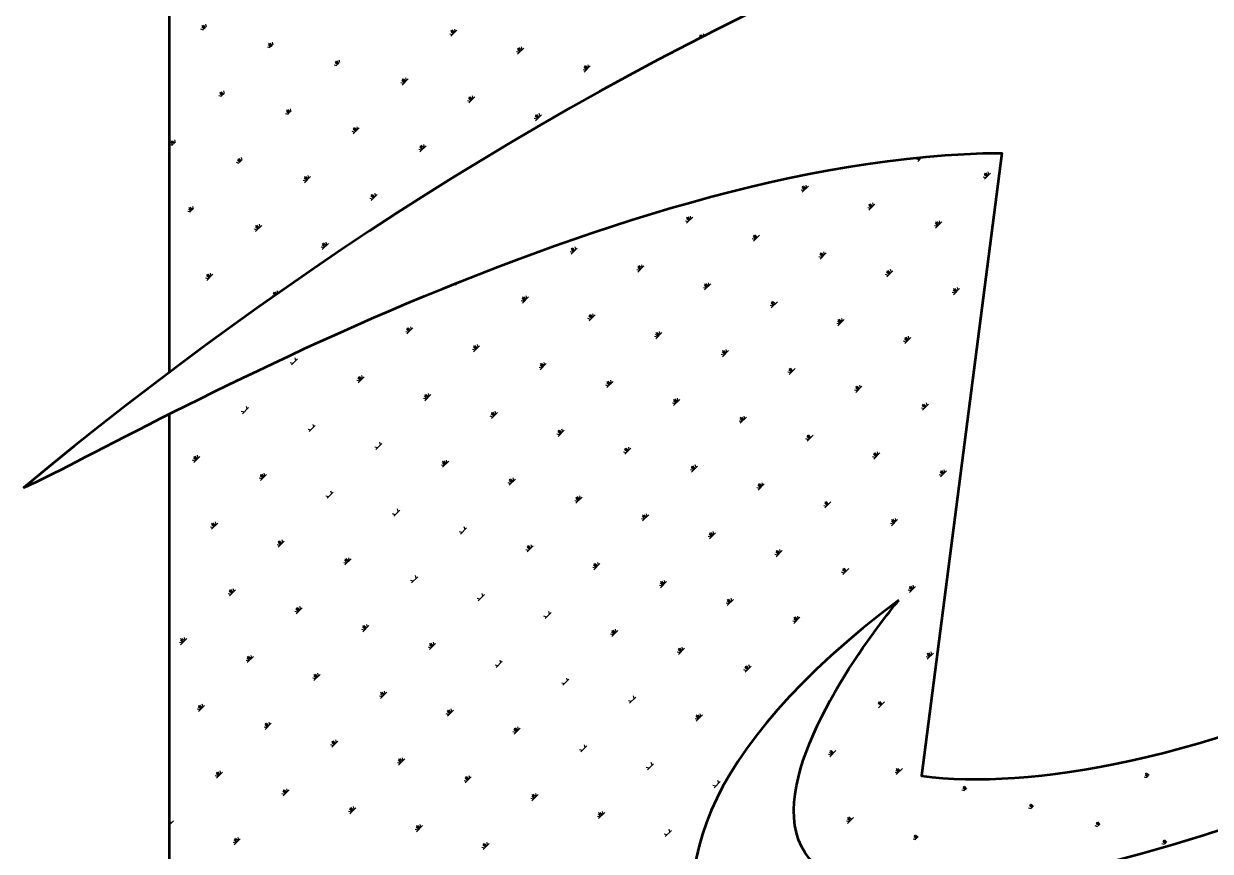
# Model space of a CAD drawing. Extents: x 962303 to 1579583, y -174742 to 224716.
# Drawn here: x 1416437 to 1418043, y -52922 to -51801 of the extents above; entities that cross this region are included whole.
import ezdxf

# ---------------------------------------------------------------- set-up
doc = ezdxf.new("R2010")
doc.units = 0
doc.header["$LTSCALE"] = 1000
doc.header["$MEASUREMENT"] = 0
doc.layers.add('PUB_TITLE', color=4, linetype='Continuous')

msp = doc.modelspace()

# ---------------------------------------------------------------- linework, layer by layer
at = {"layer": 'PUB_TITLE', "color": 4}
for p, q in [((1416679.9, -51809.9), (1416676.3, -51808.9)), ((1416680.9, -51808.8), (1416677.6, -51805.5)), ((1416682, -51807.8), (1416677.8, -51803.7)), ((1416683, -51806.8), (1416679.7, -51803.4)), ((1416684, -51805.7), (1416683.1, -51802.1)), ((1417017.8, -51815.3), (1417014.5, -51812)), ((1417018.9, -51814.3), (1417014.7, -51810.1)), ((1417014.7, -51818.4), (1417023, -51810.1)), ((1417019.9, -51813.2), (1417016.6, -51809.9)), ((1417020.9, -51812.2), (1417020, -51808.6)), ((1416772.2, -51832), (1416768.1, -51827.8)), ((1416773.3, -51830.9), (1416770, -51827.6)), ((1416774.3, -51829.9), (1416773.3, -51826.3)), ((1417016.8, -51816.3), (1417013.2, -51815.4)), ((1417353.1, -51820.1), (1417351.4, -51818.5)), ((1417354.5, -51819.4), (1417351.6, -51816.6)), ((1417355.8, -51818.7), (1417353.5, -51816.4)), ((1417357.6, -51817.8), (1417356.9, -51815.1)), ((1417359.8, -51816.7), (1417359.9, -51816.6)), ((1416770.2, -51834), (1416766.6, -51833.1)), ((1416771.2, -51833), (1416767.9, -51829.7)), ((1417107.1, -51840.5), (1417103.5, -51839.6)), ((1417108.1, -51839.5), (1417104.8, -51836.2)), ((1417109.1, -51838.5), (1417105, -51834.3)), ((1417105, -51842.6), (1417113.3, -51834.3)), ((1417110.2, -51837.4), (1417106.9, -51834.1)), ((1417111.2, -51836.4), (1417110.2, -51832.8)), ((1416860.4, -51858.2), (1416856.8, -51857.3)), ((1416861.5, -51857.2), (1416858.2, -51853.9)), ((1416862.5, -51856.2), (1416858.4, -51852)), ((1416863.5, -51855.1), (1416860.2, -51851.8)), ((1416864.6, -51854.1), (1416863.6, -51850.5)), ((1417198.4, -51863.7), (1417195.1, -51860.4)), ((1417199.4, -51862.6), (1417195.3, -51858.5)), ((1417195.3, -51866.8), (1417203.5, -51858.5)), ((1417200.5, -51861.6), (1417197.1, -51858.3)), ((1417201.5, -51860.6), (1417200.5, -51857)), ((1416952.8, -51880.4), (1416948.7, -51876.2)), ((1416948.7, -51884.5), (1416956.9, -51876.2)), ((1416953.8, -51879.3), (1416950.5, -51876)), ((1416954.9, -51878.3), (1416953.9, -51874.7)), ((1417197.4, -51864.7), (1417193.7, -51863.7)), ((1416708.2, -51896), (1416707.3, -51892.4)), ((1416950.7, -51882.4), (1416947.1, -51881.4)), ((1416951.8, -51881.4), (1416948.4, -51878.1)), ((1416704.1, -51900.1), (1416700.5, -51899.2)), ((1416705.1, -51899.1), (1416701.8, -51895.8)), ((1416706.2, -51898.1), (1416702, -51893.9)), ((1416707.2, -51897), (1416703.9, -51893.7)), ((1417041, -51906.6), (1417037.4, -51905.6)), ((1417042, -51905.6), (1417038.7, -51902.3)), ((1417043.1, -51904.5), (1417038.9, -51900.4)), ((1417038.9, -51908.7), (1417047.2, -51900.4)), ((1417044.1, -51903.5), (1417040.8, -51900.2)), ((1417045.1, -51902.5), (1417044.2, -51898.9)), ((1416794.4, -51924.3), (1416790.8, -51923.3)), ((1416795.4, -51923.3), (1416792.1, -51920)), ((1416796.4, -51922.2), (1416792.3, -51918.1)), ((1416797.5, -51921.2), (1416794.2, -51917.9)), ((1416798.5, -51920.2), (1416797.5, -51916.6)), ((1417133.3, -51928.7), (1417129.2, -51924.6)), ((1417129.2, -51932.9), (1417137.5, -51924.6)), ((1417134.4, -51927.7), (1417131.1, -51924.4)), ((1417135.4, -51926.7), (1417134.4, -51923.1)), ((1416888.8, -51944.4), (1416887.8, -51940.8)), ((1417131.3, -51930.8), (1417127.7, -51929.8)), ((1417132.3, -51929.8), (1417129, -51926.5)), ((1416884.6, -51948.5), (1416881, -51947.5)), ((1416885.7, -51947.5), (1416882.4, -51944.2)), ((1416886.7, -51946.4), (1416882.6, -51942.3)), ((1416882.6, -51950.6), (1416890.8, -51942.3)), ((1416887.7, -51945.4), (1416884.4, -51942.1)), ((1416638, -51966.2), (1416634.4, -51965.2)), ((1416639, -51965.2), (1416635.7, -51961.9)), ((1416640.1, -51964.1), (1416635.9, -51960)), ((1416641.1, -51963.1), (1416637.8, -51959.8)), ((1416642.1, -51962.1), (1416641.2, -51958.5)), ((1416974.9, -51972.7), (1416971.3, -51971.7)), ((1416975.9, -51971.7), (1416972.6, -51968.4)), ((1416977, -51970.6), (1416972.8, -51966.5)), ((1416972.8, -51974.8), (1416981.1, -51966.5)), ((1416978, -51969.6), (1416974.7, -51966.3)), ((1416979, -51968.6), (1416978.1, -51964.9)), ((1416729.3, -51989.4), (1416726, -51986.1)), ((1416730.3, -51988.3), (1416726.2, -51984.2)), ((1416731.4, -51987.3), (1416728.1, -51984)), ((1416732.4, -51986.3), (1416731.4, -51982.7)), ((1417648.7, -51985.7), (1417645.1, -51984.7)), ((1417646.7, -51987.7), (1417652.4, -51982)), ((1417649.8, -51984.6), (1417647.6, -51982.5)), ((1417650.8, -51983.6), (1417649.5, -51982.3)), ((1417651.8, -51982.6), (1417651.4, -51982.1)), ((1416728.3, -51990.4), (1416724.7, -51989.4)), ((1417741.1, -52007.8), (1417736.9, -52003.6)), ((1417736.9, -52011.9), (1417745.2, -52003.6)), ((1417742.1, -52006.7), (1417738.8, -52003.4)), ((1417743.1, -52005.7), (1417742.2, -52002.1)), ((1416818.6, -52014.6), (1416814.9, -52013.6)), ((1416819.6, -52013.6), (1416816.3, -52010.3)), ((1416820.6, -52012.5), (1416816.5, -52008.4)), ((1416816.5, -52016.7), (1416824.7, -52008.4)), ((1416821.6, -52011.5), (1416818.3, -52008.2)), ((1416822.7, -52010.5), (1416821.7, -52006.8)), ((1417496.5, -52023.4), (1417495.5, -52019.8)), ((1417739, -52009.8), (1417735.4, -52008.9)), ((1417740, -52008.8), (1417736.7, -52005.5)), ((1416909.9, -52037.7), (1416906.6, -52034.4)), ((1416910.9, -52036.7), (1416906.8, -52032.6)), ((1416906.8, -52040.8), (1416915, -52032.6)), ((1416911.9, -52035.7), (1416908.6, -52032.4)), ((1416913, -52034.6), (1416912, -52031)), ((1417492.4, -52027.5), (1417488.8, -52026.6)), ((1417493.4, -52026.5), (1417490.1, -52023.2)), ((1417494.4, -52025.5), (1417490.3, -52021.4)), ((1417490.3, -52029.6), (1417498.6, -52021.4)), ((1417495.5, -52024.5), (1417492.2, -52021.1)), ((1416663.2, -52055.5), (1416659.9, -52052.1)), ((1416664.3, -52054.4), (1416660.1, -52050.3)), ((1416665.3, -52053.4), (1416662, -52050.1)), ((1416666.3, -52052.4), (1416665.4, -52048.7)), ((1416908.8, -52038.8), (1416905.2, -52037.8)), ((1417582.6, -52051.7), (1417579, -52050.8)), ((1417583.7, -52050.7), (1417580.4, -52047.4)), ((1417584.7, -52049.7), (1417580.6, -52045.5)), ((1417580.6, -52053.8), (1417588.8, -52045.5)), ((1417585.7, -52048.6), (1417582.4, -52045.3)), ((1417586.8, -52047.6), (1417585.8, -52044)), ((1416662.2, -52056.5), (1416658.6, -52055.5)), ((1417336, -52069.4), (1417332.4, -52068.5)), ((1417337, -52068.4), (1417333.7, -52065.1)), ((1417338.1, -52067.4), (1417333.9, -52063.3)), ((1417333.9, -52071.5), (1417342.2, -52063.3)), ((1417339.1, -52066.3), (1417335.8, -52063)), ((1417340.1, -52065.3), (1417339.2, -52061.7)), ((1417677, -52071.8), (1417676.1, -52068.2)), ((1416752.5, -52080.7), (1416748.9, -52079.7)), ((1416753.5, -52079.6), (1416750.2, -52076.3)), ((1416754.5, -52078.6), (1416750.4, -52074.5)), ((1416750.4, -52082.7), (1416758.7, -52074.5)), ((1416755.6, -52077.6), (1416752.3, -52074.3)), ((1416756.6, -52076.5), (1416755.6, -52072.9)), ((1417672.9, -52075.9), (1417669.3, -52075)), ((1417673.9, -52074.9), (1417670.6, -52071.6)), ((1417675, -52073.9), (1417670.8, -52069.7)), ((1417670.8, -52078), (1417679.1, -52069.7)), ((1417676, -52072.8), (1417672.7, -52069.5)), ((1416843.8, -52103.8), (1416840.5, -52100.5)), ((1416844.8, -52102.8), (1416840.7, -52098.7)), ((1416840.7, -52106.9), (1416848.9, -52098.7)), ((1416845.8, -52101.8), (1416842.5, -52098.5)), ((1416846.9, -52100.7), (1416845.9, -52097.1)), ((1417426.3, -52093.6), (1417422.7, -52092.7)), ((1417427.3, -52092.6), (1417424, -52089.3)), ((1417428.3, -52091.6), (1417424.2, -52087.4)), ((1417424.2, -52095.7), (1417432.5, -52087.4)), ((1417429.4, -52090.5), (1417426.1, -52087.2)), ((1416842.7, -52104.9), (1416839.1, -52103.9)), ((1417179.6, -52111.3), (1417176, -52110.4)), ((1417180.7, -52110.3), (1417177.4, -52107)), ((1417181.7, -52109.3), (1417177.6, -52105.1)), ((1417177.6, -52113.4), (1417185.8, -52105.1)), ((1417182.7, -52108.2), (1417179.4, -52104.9)), ((1417183.8, -52107.2), (1417182.8, -52103.6)), ((1417516.6, -52117.8), (1417512.9, -52116.9)), ((1417517.6, -52116.8), (1417514.3, -52113.5)), ((1417518.6, -52115.8), (1417514.5, -52111.6)), ((1417514.5, -52119.9), (1417522.7, -52111.6)), ((1417519.7, -52114.7), (1417516.3, -52111.4)), ((1417520.7, -52113.7), (1417519.7, -52110.1)), ((1417271, -52134.5), (1417267.6, -52131.2)), ((1417272, -52133.5), (1417267.9, -52129.3)), ((1417267.9, -52137.6), (1417276.1, -52129.3)), ((1417273, -52132.4), (1417269.7, -52129.1)), ((1417274.1, -52131.4), (1417273.1, -52127.8)), ((1416686.4, -52146.8), (1416682.8, -52145.8)), ((1416687.4, -52145.7), (1416684.1, -52142.4)), ((1416688.4, -52144.7), (1416684.3, -52140.6)), ((1416684.3, -52148.8), (1416692.6, -52140.6)), ((1416689.5, -52143.7), (1416686.2, -52140.4)), ((1416690.5, -52142.6), (1416689.5, -52139)), ((1417269.9, -52135.5), (1417266.3, -52134.6)), ((1417606.8, -52142), (1417603.2, -52141)), ((1417607.9, -52141), (1417604.6, -52137.7)), ((1417608.9, -52139.9), (1417604.8, -52135.8)), ((1417604.8, -52144.1), (1417613, -52135.8)), ((1417609.9, -52138.9), (1417606.6, -52135.6)), ((1417611, -52137.9), (1417610, -52134.3)), ((1416777.9, -52168.1), (1416774.6, -52164.8)), ((1416779.2, -52167.2), (1416776.4, -52164.5)), ((1416780.6, -52166.2), (1416779.8, -52163.2)), ((1417021.2, -52155.3), (1417025.3, -52151.2)), ((1417023.3, -52153.2), (1417021.5, -52152.8)), ((1417024.3, -52152.2), (1417023.9, -52151.8)), ((1417360.2, -52159.7), (1417356.6, -52158.8)), ((1417361.2, -52158.7), (1417357.9, -52155.4)), ((1417362.3, -52157.7), (1417358.1, -52153.5)), ((1417358.1, -52161.8), (1417366.4, -52153.5)), ((1417363.3, -52156.6), (1417360, -52153.3)), ((1417364.3, -52155.6), (1417363.4, -52152)), ((1417697.1, -52166.2), (1417693.5, -52165.2)), ((1417698.1, -52165.2), (1417694.8, -52161.9)), ((1417699.2, -52164.1), (1417695, -52160)), ((1417695, -52168.3), (1417703.3, -52160)), ((1417700.2, -52163.1), (1417696.9, -52159.8)), ((1417701.2, -52162.1), (1417700.3, -52158.5)), ((1416774.7, -52170.4), (1416773, -52170)), ((1416776.7, -52169), (1416774.4, -52166.6)), ((1417113.6, -52177.4), (1417110, -52176.5)), ((1417114.6, -52176.4), (1417111.3, -52173.1)), ((1417115.6, -52175.4), (1417111.5, -52171.2)), ((1417111.5, -52179.5), (1417119.8, -52171.2)), ((1417116.7, -52174.3), (1417113.4, -52171)), ((1417117.7, -52173.3), (1417116.7, -52169.7)), ((1417451.5, -52182.9), (1417448.2, -52179.6)), ((1417452.5, -52181.8), (1417448.4, -52177.7)), ((1417448.4, -52186), (1417456.7, -52177.7)), ((1417453.6, -52180.8), (1417450.3, -52177.5)), ((1417204.9, -52200.6), (1417201.6, -52197.3)), ((1417205.9, -52199.6), (1417201.8, -52195.4)), ((1417201.8, -52203.7), (1417210, -52195.4)), ((1417206.9, -52198.5), (1417203.6, -52195.2)), ((1417208, -52197.5), (1417207, -52193.9)), ((1417450.5, -52183.9), (1417446.9, -52182.9)), ((1416959.3, -52217.3), (1416955.1, -52213.1)), ((1416955.1, -52221.4), (1416963.4, -52213.1)), ((1416960.3, -52216.2), (1416957, -52212.9)), ((1416961.3, -52215.2), (1416960.4, -52211.6)), ((1417203.8, -52201.6), (1417200.2, -52200.6)), ((1417540.7, -52208.1), (1417537.1, -52207.1)), ((1417541.8, -52207.1), (1417538.5, -52203.8)), ((1417542.8, -52206), (1417538.7, -52201.9)), ((1417538.7, -52210.2), (1417546.9, -52201.9)), ((1417543.8, -52205), (1417540.5, -52201.7)), ((1417544.9, -52204), (1417543.9, -52200.4)), ((1416957.2, -52219.3), (1416953.6, -52218.4)), ((1416958.2, -52218.3), (1416954.9, -52215)), ((1417294.1, -52225.8), (1417290.5, -52224.8)), ((1417295.1, -52224.8), (1417291.8, -52221.5)), ((1417296.2, -52223.7), (1417292, -52219.6)), ((1417292, -52227.9), (1417300.3, -52219.6)), ((1417297.2, -52222.7), (1417293.9, -52219.4)), ((1417298.2, -52221.7), (1417297.3, -52218.1)), ((1417632, -52231.3), (1417628.7, -52227.9)), ((1417633.1, -52230.2), (1417629, -52226.1)), ((1417629, -52234.4), (1417637.2, -52226.1)), ((1417634.1, -52229.2), (1417630.8, -52225.9)), ((1417635.1, -52228.2), (1417634.2, -52224.5)), ((1417047.5, -52243.5), (1417043.9, -52242.5)), ((1417048.5, -52242.5), (1417045.2, -52239.2)), ((1417049.5, -52241.4), (1417045.4, -52237.3)), ((1417045.4, -52245.6), (1417053.7, -52237.3)), ((1417050.6, -52240.4), (1417047.3, -52237.1)), ((1417051.6, -52239.4), (1417050.6, -52235.8)), ((1417385.4, -52249), (1417382.1, -52245.7)), ((1417386.4, -52247.9), (1417382.3, -52243.8)), ((1417382.3, -52252.1), (1417390.6, -52243.8)), ((1417387.5, -52246.9), (1417384.2, -52243.6)), ((1417388.5, -52245.9), (1417387.5, -52242.3)), ((1417631, -52232.3), (1417627.4, -52231.3)), ((1416800.8, -52261.2), (1416797.2, -52260.3)), ((1416798.8, -52263.3), (1416807, -52255)), ((1416805, -52257.1), (1416804, -52253.5)), ((1417139.8, -52265.6), (1417135.7, -52261.5)), ((1417135.7, -52269.8), (1417143.9, -52261.5)), ((1417140.8, -52264.6), (1417137.5, -52261.3)), ((1417141.9, -52263.6), (1417140.9, -52260)), ((1417384.4, -52250), (1417380.8, -52249)), ((1416895.2, -52281.3), (1416894.3, -52277.7)), ((1417137.8, -52267.7), (1417134.1, -52266.7)), ((1417138.8, -52266.7), (1417135.5, -52263.4)), ((1417474.7, -52274.2), (1417471, -52273.2)), ((1417475.7, -52273.2), (1417472.4, -52269.8)), ((1417476.7, -52272.1), (1417472.6, -52268)), ((1417472.6, -52276.2), (1417480.9, -52268)), ((1417477.8, -52271.1), (1417474.5, -52267.8)), ((1416891.1, -52285.4), (1416887.5, -52284.4)), ((1416892.2, -52284.4), (1416888.8, -52281.1)), ((1416893.2, -52283.3), (1416889.1, -52279.2)), ((1416889.1, -52287.5), (1416897.3, -52279.2)), ((1416894.2, -52282.3), (1416890.9, -52279)), ((1417228, -52291.9), (1417224.4, -52290.9)), ((1417229.1, -52290.9), (1417225.8, -52287.6)), ((1417230.1, -52289.8), (1417226, -52285.7)), ((1417226, -52294), (1417234.2, -52285.7)), ((1417231.1, -52288.8), (1417227.8, -52285.5)), ((1417232.2, -52287.8), (1417231.2, -52284.1)), ((1417566, -52297.3), (1417562.7, -52294)), ((1417567, -52296.3), (1417562.9, -52292.2)), ((1417562.9, -52300.4), (1417571.1, -52292.2)), ((1417568, -52295.3), (1417564.7, -52292)), ((1417569.1, -52294.2), (1417568.1, -52290.6)), ((1416981.4, -52309.6), (1416977.8, -52308.6)), ((1416982.4, -52308.6), (1416979.1, -52305.3)), ((1416983.5, -52307.5), (1416979.3, -52303.4)), ((1416979.3, -52311.7), (1416987.6, -52303.4)), ((1416984.5, -52306.5), (1416981.2, -52303.2)), ((1416985.5, -52305.5), (1416984.6, -52301.9)), ((1417320.4, -52314), (1417316.2, -52309.9)), ((1417316.2, -52318.1), (1417324.5, -52309.9)), ((1417321.4, -52313), (1417318.1, -52309.7)), ((1417322.4, -52311.9), (1417321.5, -52308.3)), ((1417564.9, -52298.4), (1417561.3, -52297.4)), ((1416732.7, -52329.4), (1416741, -52321.1)), ((1416738.9, -52323.2), (1416737.9, -52319.6)), ((1417075.8, -52329.7), (1417074.8, -52326)), ((1417318.3, -52316.1), (1417314.7, -52315.1)), ((1417319.3, -52315), (1417316, -52311.7)), ((1417655.2, -52322.6), (1417651.6, -52321.6)), ((1417656.2, -52321.5), (1417652.9, -52318.2)), ((1417657.3, -52320.5), (1417653.1, -52316.4)), ((1417653.1, -52324.6), (1417661.4, -52316.4)), ((1417658.3, -52319.5), (1417655, -52316.2)), ((1417659.3, -52318.4), (1417658.4, -52314.8)), ((1416734.8, -52327.3), (1416731.1, -52326.3)), ((1417071.7, -52333.8), (1417068.1, -52332.8)), ((1417072.7, -52332.8), (1417069.4, -52329.4)), ((1417073.7, -52331.7), (1417069.6, -52327.6)), ((1417069.6, -52335.9), (1417077.9, -52327.6)), ((1417074.8, -52330.7), (1417071.5, -52327.4)), ((1417408.6, -52340.3), (1417405, -52339.3)), ((1417409.6, -52339.2), (1417406.3, -52335.9)), ((1417410.6, -52338.2), (1417406.5, -52334.1)), ((1417406.5, -52342.3), (1417414.8, -52334.1)), ((1417411.7, -52337.2), (1417408.4, -52333.9)), ((1417412.7, -52336.1), (1417411.7, -52332.5)), ((1416825, -52351.5), (1416821.4, -52350.5)), ((1416823, -52353.6), (1416831.2, -52345.3)), ((1416829.2, -52347.4), (1416828.2, -52343.8)), ((1417161.9, -52358), (1417158.3, -52357)), ((1417163, -52356.9), (1417159.7, -52353.6)), ((1417164, -52355.9), (1417159.9, -52351.8)), ((1417159.9, -52360), (1417168.1, -52351.8)), ((1417165, -52354.9), (1417161.7, -52351.6)), ((1417166.1, -52353.8), (1417165.1, -52350.2)), ((1417500.9, -52362.4), (1417496.8, -52358.3)), ((1417496.8, -52366.5), (1417505, -52358.3)), ((1417501.9, -52361.4), (1417498.6, -52358.1)), ((1416913.2, -52377.7), (1416921.5, -52369.5)), ((1416919.4, -52371.6), (1416918.5, -52367.9)), ((1417256.3, -52378), (1417255.4, -52374.4)), ((1417498.8, -52364.5), (1417495.2, -52363.5)), ((1417499.9, -52363.4), (1417496.6, -52360.1)), ((1416669.7, -52392.4), (1416666.4, -52389.1)), ((1416670.7, -52391.3), (1416666.6, -52387.2)), ((1416666.6, -52395.5), (1416674.9, -52387.2)), ((1416671.8, -52390.3), (1416668.5, -52387)), ((1416672.8, -52389.3), (1416671.8, -52385.6)), ((1416915.3, -52375.7), (1416911.7, -52374.7)), ((1417252.2, -52382.2), (1417248.6, -52381.2)), ((1417253.2, -52381.1), (1417249.9, -52377.8)), ((1417254.3, -52380.1), (1417250.1, -52376)), ((1417250.1, -52384.2), (1417258.4, -52376)), ((1417255.3, -52379.1), (1417252, -52375.8)), ((1417589.1, -52388.6), (1417585.5, -52387.7)), ((1417590.2, -52387.6), (1417586.8, -52384.3)), ((1417591.2, -52386.6), (1417587.1, -52382.4)), ((1417587.1, -52390.7), (1417595.3, -52382.4)), ((1417592.2, -52385.5), (1417588.9, -52382.2)), ((1417593.3, -52384.5), (1417592.3, -52380.9)), ((1416668.7, -52393.4), (1416665.1, -52392.4)), ((1417005.6, -52399.9), (1417002, -52398.9)), ((1417006.6, -52398.8), (1417003.3, -52395.5)), ((1417007.6, -52397.8), (1417003.5, -52393.7)), ((1417003.5, -52401.9), (1417011.8, -52393.7)), ((1417008.7, -52396.8), (1417005.4, -52393.5)), ((1417009.7, -52395.7), (1417008.7, -52392.1)), ((1417342.5, -52406.4), (1417338.9, -52405.4)), ((1417343.5, -52405.3), (1417340.2, -52402)), ((1417344.6, -52404.3), (1417340.4, -52400.2)), ((1417340.4, -52408.4), (1417348.7, -52400.2)), ((1417345.6, -52403.3), (1417342.3, -52400)), ((1417346.6, -52402.2), (1417345.6, -52398.6)), ((1417682.5, -52409.7), (1417679.2, -52406.4)), ((1417683.5, -52408.7), (1417682.6, -52405.1)), ((1416758.9, -52417.6), (1416755.3, -52416.6)), ((1416760, -52416.5), (1416756.7, -52413.2)), ((1416761, -52415.5), (1416756.9, -52411.4)), ((1416756.9, -52419.6), (1416765.1, -52411.4)), ((1416762, -52414.5), (1416758.7, -52411.2)), ((1416763.1, -52413.4), (1416762.1, -52409.8)), ((1417096.9, -52423), (1417093.6, -52419.7)), ((1417097.9, -52422), (1417093.8, -52417.9)), ((1417093.8, -52426.1), (1417102, -52417.9)), ((1417099, -52421), (1417095.6, -52417.7)), ((1417100, -52419.9), (1417099, -52416.3)), ((1417679.4, -52412.8), (1417675.8, -52411.9)), ((1417680.4, -52411.8), (1417677.1, -52408.5)), ((1417681.5, -52410.8), (1417677.3, -52406.6)), ((1417677.3, -52414.9), (1417685.6, -52406.6)), ((1416847.2, -52443.8), (1416855.4, -52435.6)), ((1416853.4, -52437.6), (1416852.4, -52434)), ((1417095.9, -52424.1), (1417092.2, -52423.1)), ((1417432.8, -52430.5), (1417429.1, -52429.6)), ((1417433.8, -52429.5), (1417430.5, -52426.2)), ((1417434.8, -52428.5), (1417430.7, -52424.3)), ((1417430.7, -52432.6), (1417439, -52424.3)), ((1417435.9, -52427.4), (1417432.6, -52424.1)), ((1417436.9, -52426.4), (1417435.9, -52422.8)), ((1416849.2, -52441.8), (1416845.6, -52440.8)), ((1417186.1, -52448.2), (1417182.5, -52447.3)), ((1417187.2, -52447.2), (1417183.9, -52443.9)), ((1417188.2, -52446.2), (1417184.1, -52442.1)), ((1417184.1, -52450.3), (1417192.3, -52442.1)), ((1417189.2, -52445.2), (1417185.9, -52441.8)), ((1417190.3, -52444.1), (1417189.3, -52440.5)), ((1417523, -52454.7), (1417519.4, -52453.8)), ((1417524.1, -52453.7), (1417520.8, -52450.4)), ((1417525.1, -52452.7), (1417521, -52448.5)), ((1417521, -52456.8), (1417529.2, -52448.5)), ((1417526.1, -52451.6), (1417522.8, -52448.3)), ((1416939.5, -52466), (1416935.9, -52465)), ((1416937.4, -52468), (1416945.7, -52459.8)), ((1416943.6, -52461.8), (1416942.7, -52458.2)), ((1417277.4, -52471.4), (1417274.1, -52468.1)), ((1417278.5, -52470.4), (1417274.3, -52466.2)), ((1417274.3, -52474.5), (1417282.6, -52466.2)), ((1417279.5, -52469.3), (1417276.2, -52466)), ((1417280.5, -52468.3), (1417279.6, -52464.7)), ((1416692.9, -52483.7), (1416689.3, -52482.7)), ((1416693.9, -52482.6), (1416690.6, -52479.3)), ((1416694.9, -52481.6), (1416690.8, -52477.5)), ((1416690.8, -52485.7), (1416699.1, -52477.5)), ((1416696, -52480.6), (1416692.7, -52477.3)), ((1416697, -52479.5), (1416696, -52475.9)), ((1417027.7, -52492.2), (1417036, -52483.9)), ((1417033.9, -52486), (1417032.9, -52482.4)), ((1417276.4, -52472.4), (1417272.8, -52471.5)), ((1417613.3, -52478.9), (1417609.7, -52478)), ((1417614.3, -52477.9), (1417611, -52474.6)), ((1417615.4, -52476.9), (1417611.2, -52472.7)), ((1417611.2, -52481), (1417619.5, -52472.7)), ((1417616.4, -52475.8), (1417613.1, -52472.5)), ((1417617.4, -52474.8), (1417616.5, -52471.2)), ((1416785.2, -52505.8), (1416781.1, -52501.7)), ((1416781.1, -52509.9), (1416789.3, -52501.7)), ((1416786.2, -52504.8), (1416782.9, -52501.5)), ((1416787.3, -52503.7), (1416786.3, -52500.1)), ((1417029.8, -52490.1), (1417026.2, -52489.2)), ((1417366.7, -52496.6), (1417363.1, -52495.7)), ((1417367.7, -52495.6), (1417364.4, -52492.3)), ((1417368.7, -52494.6), (1417364.6, -52490.4)), ((1417364.6, -52498.7), (1417372.9, -52490.4)), ((1417369.8, -52493.5), (1417366.5, -52490.2)), ((1417370.8, -52492.5), (1417369.8, -52488.9)), ((1416783.1, -52507.9), (1416779.5, -52506.9)), ((1416784.2, -52506.8), (1416780.9, -52503.5)), ((1417120, -52514.3), (1417116.4, -52513.4)), ((1417121.1, -52513.3), (1417117.8, -52510)), ((1417122.1, -52512.3), (1417118, -52508.1)), ((1417118, -52516.4), (1417126.2, -52508.1)), ((1417123.1, -52511.2), (1417119.8, -52507.9)), ((1417124.2, -52510.2), (1417123.2, -52506.6)), ((1417458, -52519.8), (1417454.7, -52516.5)), ((1417459, -52518.8), (1417454.9, -52514.6)), ((1417454.9, -52522.9), (1417463.1, -52514.6)), ((1417460, -52517.7), (1417456.7, -52514.4)), ((1417461.1, -52516.7), (1417460.1, -52513.1)), ((1416873.4, -52532), (1416869.8, -52531.1)), ((1416874.4, -52531), (1416871.1, -52527.7)), ((1416875.5, -52530), (1416871.3, -52525.8)), ((1416871.3, -52534.1), (1416879.6, -52525.8)), ((1416876.5, -52528.9), (1416873.2, -52525.6)), ((1416877.5, -52527.9), (1416876.6, -52524.3)), ((1417211.3, -52537.5), (1417208, -52534.2)), ((1417212.4, -52536.5), (1417208.3, -52532.3)), ((1417208.3, -52540.6), (1417216.5, -52532.3)), ((1417213.4, -52535.4), (1417210.1, -52532.1)), ((1417214.4, -52534.4), (1417213.5, -52530.8)), ((1417456.9, -52520.8), (1417453.3, -52519.8)), ((1416961.6, -52558.3), (1416969.9, -52550)), ((1416967.8, -52552.1), (1416966.8, -52548.5)), ((1417210.3, -52538.5), (1417206.7, -52537.6)), ((1417547.2, -52545), (1417543.6, -52544)), ((1417548.3, -52544), (1417545, -52540.7)), ((1417549.3, -52542.9), (1417545.2, -52538.8)), ((1417545.2, -52547.1), (1417553.4, -52538.8)), ((1417550.3, -52541.9), (1417547, -52538.6)), ((1416721.2, -52569.8), (1416720.2, -52566.2)), ((1416963.7, -52556.2), (1416960.1, -52555.3)), ((1417300.6, -52562.7), (1417297, -52561.7)), ((1417301.6, -52561.7), (1417298.3, -52558.4)), ((1417302.7, -52560.6), (1417298.5, -52556.5)), ((1417298.5, -52564.8), (1417306.8, -52556.5)), ((1417303.7, -52559.6), (1417300.4, -52556.3)), ((1417304.7, -52558.6), (1417303.8, -52555)), ((1417638.5, -52568.2), (1417635.2, -52564.9)), ((1417639.6, -52567.1), (1417635.4, -52563)), ((1417635.4, -52571.3), (1417643.7, -52563)), ((1417640.6, -52566.1), (1417637.3, -52562.8)), ((1417641.6, -52565.1), (1417640.7, -52561.5)), ((1416717.1, -52573.9), (1416713.4, -52573)), ((1416718.1, -52572.9), (1416714.8, -52569.6)), ((1416719.1, -52571.9), (1416715, -52567.7)), ((1416715, -52576), (1416723.2, -52567.7)), ((1416720.1, -52570.8), (1416716.8, -52567.5)), ((1417054, -52580.4), (1417050.3, -52579.5)), ((1417051.9, -52582.5), (1417060.2, -52574.2)), ((1417058.1, -52576.3), (1417057.1, -52572.7)), ((1417391.9, -52585.9), (1417388.6, -52582.6)), ((1417392.9, -52584.8), (1417388.8, -52580.7)), ((1417388.8, -52589), (1417397.1, -52580.7)), ((1417394, -52583.8), (1417390.7, -52580.5)), ((1417395, -52582.8), (1417394, -52579.2)), ((1417637.5, -52569.2), (1417633.9, -52568.2)), ((1416807.3, -52598.1), (1416803.7, -52597.2)), ((1416808.4, -52597.1), (1416805.1, -52593.8)), ((1416809.4, -52596.1), (1416805.3, -52591.9)), ((1416805.3, -52600.2), (1416813.5, -52591.9)), ((1416810.4, -52595), (1416807.1, -52591.7)), ((1416811.5, -52594), (1416810.5, -52590.4)), ((1417142.2, -52606.7), (1417150.4, -52598.4)), ((1417148.4, -52600.5), (1417147.4, -52596.9)), ((1417390.9, -52586.9), (1417387.3, -52585.9)), ((1416901.7, -52618.2), (1416900.8, -52614.6)), ((1417144.2, -52604.6), (1417140.6, -52603.6)), ((1417481.1, -52611.1), (1417477.5, -52610.1)), ((1417482.2, -52610.1), (1417478.9, -52606.8)), ((1417483.2, -52609), (1417479.1, -52604.9)), ((1417479.1, -52613.2), (1417487.3, -52604.9)), ((1417484.2, -52608), (1417480.9, -52604.7)), ((1417485.3, -52607), (1417484.3, -52603.3)), ((1416897.6, -52622.3), (1416894, -52621.3)), ((1416898.6, -52621.3), (1416895.3, -52618)), ((1416899.7, -52620.3), (1416895.5, -52616.1)), ((1416895.5, -52624.4), (1416903.8, -52616.1)), ((1416900.7, -52619.2), (1416897.4, -52615.9)), ((1417234.5, -52628.8), (1417230.9, -52627.8)), ((1417235.5, -52627.8), (1417232.2, -52624.5)), ((1417236.6, -52626.7), (1417232.4, -52622.6)), ((1417232.4, -52630.9), (1417240.7, -52622.6)), ((1417237.6, -52625.7), (1417234.3, -52622.4)), ((1417238.6, -52624.7), (1417237.7, -52621.1)), ((1416651, -52640), (1416647.4, -52639.1)), ((1416652, -52639), (1416648.7, -52635.7)), ((1416653, -52638), (1416648.9, -52633.8)), ((1416648.9, -52642.1), (1416657.2, -52633.8)), ((1416654.1, -52636.9), (1416650.8, -52633.6)), ((1416655.1, -52635.9), (1416654.1, -52632.3)), ((1416987.9, -52646.5), (1416984.3, -52645.5)), ((1416988.9, -52645.5), (1416985.6, -52642.2)), ((1416989.9, -52644.4), (1416985.8, -52640.3)), ((1416985.8, -52648.6), (1416994.1, -52640.3)), ((1416991, -52643.4), (1416987.7, -52640.1)), ((1416992, -52642.4), (1416991, -52638.8)), ((1417326.8, -52650.9), (1417322.7, -52646.8)), ((1417322.7, -52655.1), (1417331, -52646.8)), ((1417327.9, -52649.9), (1417324.6, -52646.6)), ((1417328.9, -52648.9), (1417327.9, -52645.2)), ((1416741.2, -52664.2), (1416737.6, -52663.2)), ((1416742.3, -52663.2), (1416739, -52659.9)), ((1416743.3, -52662.1), (1416739.2, -52658)), ((1416739.2, -52666.3), (1416747.4, -52658)), ((1416744.3, -52661.1), (1416741, -52657.8)), ((1416745.4, -52660.1), (1416744.4, -52656.5)), ((1417082.3, -52666.6), (1417081.3, -52663)), ((1417324.8, -52653), (1417321.2, -52652)), ((1417325.8, -52652), (1417322.5, -52648.6)), ((1417661.7, -52659.5), (1417658.1, -52658.5)), ((1417662.7, -52658.4), (1417659.4, -52655.1)), ((1417663.8, -52657.4), (1417659.6, -52653.3)), ((1417659.6, -52661.5), (1417667.9, -52653.3)), ((1417664.8, -52656.4), (1417661.5, -52653.1)), ((1417665.8, -52655.3), (1417664.8, -52651.7)), ((1417078.1, -52670.7), (1417074.5, -52669.7)), ((1417076.1, -52672.8), (1417084.3, -52664.5)), ((1417415.1, -52677.2), (1417411.4, -52676.2)), ((1417416.1, -52676.1), (1417412.8, -52672.8)), ((1417417.1, -52675.1), (1417413, -52671)), ((1417413, -52679.2), (1417421.2, -52671)), ((1417418.2, -52674.1), (1417414.8, -52670.8)), ((1417419.2, -52673), (1417418.2, -52669.4)), ((1416831.5, -52688.4), (1416827.9, -52687.4)), ((1416832.5, -52687.4), (1416829.2, -52684.1)), ((1416833.6, -52686.3), (1416829.4, -52682.2)), ((1416829.4, -52690.5), (1416837.7, -52682.2)), ((1416834.6, -52685.3), (1416831.3, -52682)), ((1416835.6, -52684.3), (1416834.7, -52680.7)), ((1417168.4, -52694.9), (1417164.8, -52693.9)), ((1417166.4, -52696.9), (1417174.6, -52688.7)), ((1417172.6, -52690.8), (1417171.6, -52687.1)), ((1416921.8, -52712.6), (1416918.2, -52711.6)), ((1416922.8, -52711.6), (1416919.5, -52708.3)), ((1416923.9, -52710.5), (1416919.7, -52706.4)), ((1416919.7, -52714.7), (1416928, -52706.4)), ((1416924.9, -52709.5), (1416921.6, -52706.2)), ((1416925.9, -52708.5), (1416925, -52704.8)), ((1417262.8, -52714.9), (1417261.9, -52711.3)), ((1416676.2, -52729.3), (1416672.9, -52726)), ((1416677.2, -52728.2), (1416673.1, -52724.1)), ((1416673.1, -52732.4), (1416681.4, -52724.1)), ((1416678.3, -52727.2), (1416674.9, -52723.9)), ((1416679.3, -52726.2), (1416678.3, -52722.6)), ((1417258.7, -52719.1), (1417255.1, -52718.1)), ((1417256.6, -52721.1), (1417264.9, -52712.9)), ((1417596.6, -52724.5), (1417593.3, -52721.2)), ((1417597.7, -52723.5), (1417593.5, -52719.4)), ((1417593.5, -52727.6), (1417601.8, -52719.4)), ((1417598.7, -52722.5), (1417595.4, -52719.1)), ((1416675.2, -52730.3), (1416671.5, -52729.3)), ((1417012.1, -52736.8), (1417008.5, -52735.8)), ((1417013.1, -52735.7), (1417009.8, -52732.4)), ((1417014.1, -52734.7), (1417010, -52730.6)), ((1417010, -52738.8), (1417018.3, -52730.6)), ((1417015.2, -52733.7), (1417011.9, -52730.4)), ((1417016.2, -52732.6), (1417015.2, -52729)), ((1417349, -52743.3), (1417345.4, -52742.3)), ((1417350, -52742.2), (1417346.7, -52738.9)), ((1417351, -52741.2), (1417346.9, -52737.1)), ((1417346.9, -52745.3), (1417355.2, -52737.1)), ((1417352.1, -52740.2), (1417348.8, -52736.9)), ((1417353.1, -52739.1), (1417352.1, -52735.5)), ((1416765.4, -52754.5), (1416761.8, -52753.5)), ((1416766.5, -52753.5), (1416763.2, -52750.1)), ((1416767.5, -52752.4), (1416763.4, -52748.3)), ((1416763.4, -52756.6), (1416771.6, -52748.3)), ((1416768.5, -52751.4), (1416765.2, -52748.1)), ((1416769.6, -52750.4), (1416768.6, -52746.7)), ((1417103.4, -52759.9), (1417100.1, -52756.6)), ((1417104.4, -52758.9), (1417100.3, -52754.8)), ((1417100.3, -52763), (1417108.5, -52754.8)), ((1417105.4, -52757.9), (1417102.1, -52754.6)), ((1417106.5, -52756.8), (1417105.5, -52753.2)), ((1416856.7, -52777.6), (1416853.4, -52774.3)), ((1416857.8, -52776.6), (1416853.6, -52772.5)), ((1416853.6, -52780.7), (1416861.9, -52772.5)), ((1416858.8, -52775.6), (1416855.5, -52772.3)), ((1416859.8, -52774.5), (1416858.9, -52770.9)), ((1417102.3, -52761), (1417098.7, -52760)), ((1416855.7, -52778.7), (1416852.1, -52777.7)), ((1417192.6, -52785.2), (1417189, -52784.2)), ((1417190.5, -52787.2), (1417198.8, -52779)), ((1417196.7, -52781), (1417195.8, -52777.4)), ((1417529.5, -52791.6), (1417525.9, -52790.7)), ((1417530.5, -52790.6), (1417527.2, -52787.3)), ((1417531.6, -52789.6), (1417527.5, -52785.4)), ((1417527.5, -52793.7), (1417535.7, -52785.4)), ((1417532.6, -52788.5), (1417529.3, -52785.2)), ((1416946, -52802.9), (1416942.4, -52801.9)), ((1416947, -52801.8), (1416943.7, -52798.5)), ((1416948, -52800.8), (1416943.9, -52796.7)), ((1416943.9, -52804.9), (1416952.2, -52796.7)), ((1416949.1, -52799.8), (1416945.8, -52796.5)), ((1416950.1, -52798.7), (1416949.1, -52795.1)), ((1417280.8, -52811.4), (1417289.1, -52803.1)), ((1417287, -52805.2), (1417286, -52801.6)), ((1416699.3, -52820.6), (1416695.7, -52819.6)), ((1416700.4, -52819.5), (1416697.1, -52816.2)), ((1416701.4, -52818.5), (1416697.3, -52814.4)), ((1416697.3, -52822.6), (1416705.5, -52814.4)), ((1416702.4, -52817.5), (1416699.1, -52814.2)), ((1416703.5, -52816.4), (1416702.5, -52812.8)), ((1417037.3, -52826), (1417034, -52822.7)), ((1417038.3, -52825), (1417034.2, -52820.9)), ((1417034.2, -52829.1), (1417042.4, -52820.9)), ((1417039.3, -52824), (1417036, -52820.6)), ((1417040.4, -52822.9), (1417039.4, -52819.3)), ((1417282.9, -52809.3), (1417279.3, -52808.4)), ((1417619.8, -52815.8), (1417616.2, -52814.9)), ((1417620.8, -52814.8), (1417617.5, -52811.5)), ((1417621.9, -52813.8), (1417617.7, -52809.6)), ((1417617.7, -52817.9), (1417626, -52809.6)), ((1417622.9, -52812.7), (1417619.6, -52809.4)), ((1417956.7, -52822.3), (1417953.1, -52821.3)), ((1417957.7, -52821.3), (1417954.4, -52818)), ((1417958.8, -52820.2), (1417954.6, -52816.1)), ((1417959.8, -52819.2), (1417956.5, -52815.9)), ((1416791.7, -52842.7), (1416787.6, -52838.6)), ((1416787.6, -52846.8), (1416795.8, -52838.6)), ((1416792.7, -52841.7), (1416789.4, -52838.4)), ((1416793.7, -52840.6), (1416792.8, -52837)), ((1417036.3, -52827.1), (1417032.6, -52826.1)), ((1417373.2, -52833.5), (1417369.5, -52832.6)), ((1417371.1, -52835.6), (1417379.4, -52827.3)), ((1417377.3, -52829.4), (1417376.3, -52825.8)), ((1417710.1, -52840), (1417706.5, -52839)), ((1417711.1, -52839), (1417707.8, -52835.7)), ((1417712.1, -52837.9), (1417708, -52833.8)), ((1417713.2, -52836.9), (1417709.9, -52833.6)), ((1416789.6, -52844.8), (1416786, -52843.8)), ((1416790.7, -52843.7), (1416787.3, -52840.4)), ((1417126.5, -52851.2), (1417122.9, -52850.3)), ((1417127.6, -52850.2), (1417124.3, -52846.9)), ((1417128.6, -52849.2), (1417124.5, -52845)), ((1417124.5, -52853.3), (1417132.7, -52845)), ((1417129.6, -52848.1), (1417126.3, -52844.8)), ((1417130.7, -52847.1), (1417129.7, -52843.5)), ((1416879.9, -52868.9), (1416876.3, -52868)), ((1416880.9, -52867.9), (1416877.6, -52864.6)), ((1416882, -52866.9), (1416877.8, -52862.8)), ((1416877.8, -52871), (1416886.1, -52862.8)), ((1416883, -52865.9), (1416879.7, -52862.5)), ((1416884, -52864.8), (1416883.1, -52861.2)), ((1417217.8, -52874.4), (1417214.5, -52871.1)), ((1417218.9, -52873.4), (1417214.7, -52869.2)), ((1417214.7, -52877.5), (1417223, -52869.2)), ((1417219.9, -52872.3), (1417216.6, -52869)), ((1417220.9, -52871.3), (1417220, -52867.7)), ((1417800.3, -52864.2), (1417796.7, -52863.2)), ((1417801.4, -52863.2), (1417798.1, -52859.9)), ((1417802.4, -52862.1), (1417798.3, -52858)), ((1417803.4, -52861.1), (1417800.1, -52857.8)), ((1416634, -52885.9), (1416639.5, -52880.5)), ((1416636.4, -52883.6), (1416634, -52881.2)), ((1416635.3, -52884.6), (1416634, -52883.3)), ((1416634.3, -52885.6), (1416634, -52885.3)), ((1416972.2, -52891.1), (1416968.1, -52886.9)), ((1416968.1, -52895.2), (1416976.4, -52886.9)), ((1416973.3, -52890), (1416970, -52886.7)), ((1416974.3, -52889), (1416973.3, -52885.4)), ((1417216.8, -52875.4), (1417213.2, -52874.5)), ((1417553.7, -52881.9), (1417550.1, -52880.9)), ((1417554.7, -52880.9), (1417551.4, -52877.6)), ((1417555.8, -52879.8), (1417551.6, -52875.7)), ((1417551.6, -52884), (1417559.9, -52875.7)), ((1417556.8, -52878.8), (1417553.5, -52875.5)), ((1417890.6, -52888.4), (1417887, -52887.4)), ((1417891.6, -52887.4), (1417888.3, -52884.1)), ((1417892.7, -52886.3), (1417888.5, -52882.2)), ((1417893.7, -52885.3), (1417890.4, -52882)), ((1416726.6, -52907.7), (1416723.3, -52904.4)), ((1416727.7, -52906.7), (1416726.7, -52903.1)), ((1416970.2, -52893.1), (1416966.6, -52892.2)), ((1416971.2, -52892.1), (1416967.9, -52888.8)), ((1417307.1, -52899.6), (1417303.5, -52898.7)), ((1417305, -52901.7), (1417313.3, -52893.4)), ((1417311.2, -52895.5), (1417310.2, -52891.9)), ((1417645, -52905.1), (1417641.7, -52901.8)), ((1417646, -52904), (1417641.9, -52899.9)), ((1417647.1, -52903), (1417643.8, -52899.7)), ((1416723.5, -52910.8), (1416719.9, -52909.9)), ((1416724.6, -52909.8), (1416721.3, -52906.5)), ((1416725.6, -52908.8), (1416721.5, -52904.6)), ((1416721.5, -52912.9), (1416729.7, -52904.6)), ((1417060.4, -52917.3), (1417056.8, -52916.4)), ((1417061.5, -52916.3), (1417058.2, -52913)), ((1417062.5, -52915.3), (1417058.4, -52911.1)), ((1417058.4, -52919.4), (1417066.6, -52911.1)), ((1417063.5, -52914.2), (1417060.2, -52910.9)), ((1417064.6, -52913.2), (1417063.6, -52909.6)), ((1417644, -52906.1), (1417640.4, -52905.1)), ((1417980.9, -52912.6), (1417977.3, -52911.6)), ((1417981.9, -52911.5), (1417978.6, -52908.2)), ((1417983, -52910.5), (1417978.8, -52906.4)), ((1417984, -52909.5), (1417980.7, -52906.2))]:
    msp.add_line(p, q, dxfattribs=at)
at = {"layer": 'PUB_TITLE', "color": 4, "lineweight": 53}
for points, knots in [([(1416634, -52272.9), (1416634, -51689.5), (1416634, -51103.1), (1416634, -51103.1), (1416634, -50985.2), (1416730.4, -50888.7), (1416848.4, -50888.7), (1416848.4, -50888.7), (1419170.5, -50888.7), (1419170.5, -50888.7), (1419288.4, -50888.7), (1419384.9, -50985.2), (1419384.9, -51103.1), (1419384.9, -51103.1), (1419384.9, -51576.5), (1419384.9, -52095.8)], [6.497483, 6.497483, 6.497483, 6.497483, 7, 7, 7, 8, 8, 8, 9, 9, 9, 10, 10, 10, 10.451509, 10.451509, 10.451509, 10.451509]), ([(1419015.9, -51483.5), (1419635.2, -51583), (1419142, -52306.7), (1418497.5, -52582.7), (1418952.2, -52264), (1419250.9, -51664.6), (1418465.1, -51860.2), (1418465.1, -51860.2), (1418346.9, -52652.4), (1418346.9, -52652.4), (1418028.4, -52801.1), (1417799.7, -52838.3), (1417651.9, -52819.7), (1417651.9, -52819.7), (1417760.3, -51976.4), (1417760.3, -51976.4), (1417223.3, -51978.9), (1416526.4, -52393.8), (1416436.6, -52429.3), (1417159, -51829.5), (1418127.9, -51340.9), (1419015.9, -51483.5)], [0, 0, 0, 0, 1, 1, 1, 2, 2, 2, 3, 3, 3, 4, 4, 4, 5, 5, 5, 6, 6, 6, 7, 7, 7, 7]), ([(1417621, -52581.7), (1417621, -52581.7), (1417090.7, -53209.9), (1418080.2, -52885.1), (1418816.6, -52650.5), (1419471.4, -52087.5), (1419503.1, -51924.2), (1419503.1, -51924.2), (1419416.4, -52262.8), (1419212, -52540.2), (1419190.3, -52609.1), (1418582.7, -53263.9), (1417863, -53281.7), (1417424.9, -53302.8), (1417075.6, -52990.7), (1417621, -52581.7)], [0, 0, 0, 0, 1, 1, 1, 2, 2, 2, 3, 3, 3, 4, 4, 4, 5, 5, 5, 5]), ([(1419384.9, -52243.2), (1419384.9, -52830.6), (1419384.9, -53425.3), (1419384.9, -53425.3), (1419384.9, -53543.2), (1419288.4, -53639.6), (1419170.5, -53639.6), (1419170.5, -53639.6), (1416848.4, -53639.6), (1416848.4, -53639.6), (1416730.4, -53639.6), (1416634, -53543.2), (1416634, -53425.3), (1416634, -53425.3), (1416634, -52887.6), (1416634, -52329.6)], [2.493971, 2.493971, 2.493971, 2.493971, 3, 3, 3, 4, 4, 4, 5, 5, 5, 6, 6, 6, 6.481204, 6.481204, 6.481204, 6.481204])]:
    msp.add_open_spline(points, degree=3, knots=knots, dxfattribs=at)

doc.saveas('drawing.dxf')
